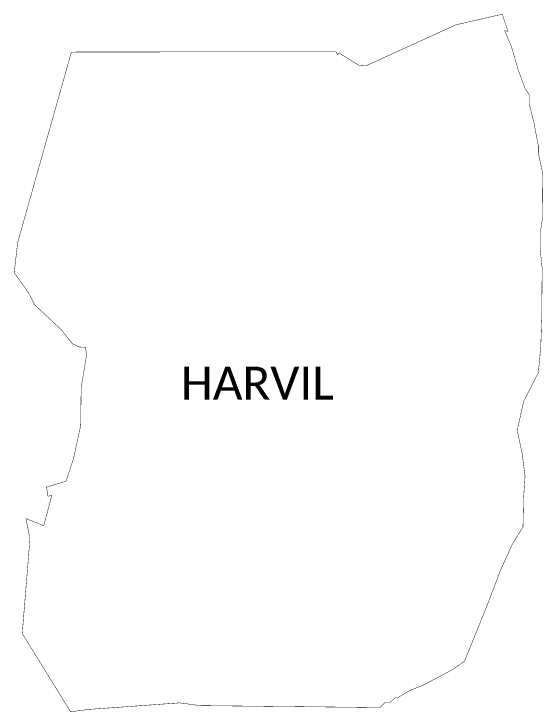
# Model space of a CAD drawing. Header units: metres. Extents: x 281119 to 288617, y 2015291 to 2018918.
# Drawn here: x 286206 to 288617, y 2015589 to 2018773 of the extents above; entities that cross this region are included whole.
import ezdxf

# ---------------------------------------------------------------- set-up
doc = ezdxf.new("R2010")
doc.units = ezdxf.units.M
doc.header["$MEASUREMENT"] = 0
doc.layers.add('VILLAGE NAME', color=250, linetype='Continuous')
doc.styles.get("Standard").update_dxf_attribs({"font": 'simplex.shx'})

msp = doc.modelspace()

# ---------------------------------------------------------------- linework, layer by layer
at = {"color": 6, "const_width": 2, "flags": 128}
msp.add_lwpolyline([(286467.3, 2018599.1), (287672.7, 2018600.6), (287680.6, 2018587.6), (287687.9, 2018594.4), (287779.1, 2018537.9), (287809.2, 2018536), (288219.7, 2018723.3), (288430.9, 2018771.7), (288457.2, 2018693.4), (288441.9, 2018697.3), (288472.9, 2018623.6), (288503.7, 2018518.2), (288534.6, 2018433.9), (288555.4, 2018402.3), (288555.1, 2018360.2), (288575.5, 2018276), (288595.8, 2018170.7), (288595.6, 2018139.2), (288616, 2018044.5), (288614.6, 2017844.8), (288603.6, 2017771.3), (288603.6, 2017698.9), (288613, 2017613.6), (288611.1, 2017381.8), (288606.7, 2017253.6), (288595.6, 2017136.8), (288529.1, 2017007.2), (288499.3, 2016874.3), (288522.2, 2016767.4), (288535.2, 2016663.6), (288528.5, 2016570.4), (288525.6, 2016433.5), (288476.7, 2016354.1), (288424.5, 2016239.2), (288357.5, 2016063.7), (288258.6, 2015820.5), (288198.5, 2015779.6), (288070.7, 2015711.7), (288012.7, 2015689.2), (287954.5, 2015655.2), (287943, 2015655.2), (287919.6, 2015632.5), (287896.6, 2015632.7), (287873.2, 2015609.9), (287053.2, 2015618.7), (286960.9, 2015631.2), (286544.7, 2015601.1), (286463.7, 2015590.4), (286243.3, 2015947.4), (286278.4, 2016378.7), (286260.1, 2016471.8), (286341.2, 2016439.3), (286377.9, 2016576.7), (286360, 2016573.8), (286354.1, 2016615.1), (286442.6, 2016641.8), (286477.1, 2016745.9), (286509.7, 2016896.7), (286511.8, 2017069.2), (286536.7, 2017218.1), (286531.4, 2017252.6), (286504.2, 2017254.1), (286471.8, 2017268.7), (286418.2, 2017336), (286299.9, 2017446.3), (286272.9, 2017499.5), (286206.6, 2017593.3), (286222.5, 2017730.6), (286467.3, 2018599.1)], dxfattribs=at)

# ---------------------------------------------------------------- texts
at = {"layer": 'VILLAGE NAME', "insert": (286966.1, 2017164.4), "char_height": 150, "attachment_point": 1}
msp.add_mtext_dynamic_manual_height_columns('{\\fCalibri|b0|i0|c0|p34;HARVIL}', width=1877.914, gutter_width=1, heights=[0], dxfattribs=at)

doc.saveas('drawing.dxf')
